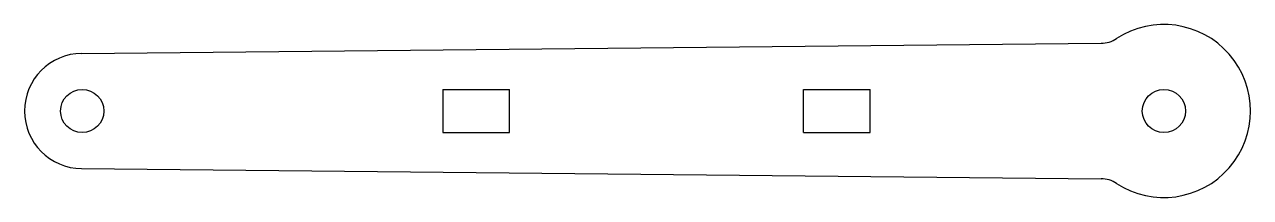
# Model space of a CAD drawing. Extents: x -79 to 6, y -6 to 6.
import ezdxf

# ---------------------------------------------------------------- set-up
doc = ezdxf.new("R2010")
doc.units = 0
doc.layers.get('0').update_dxf_attribs({"linetype": 'CONTINUOUS'})

msp = doc.modelspace()

# ---------------------------------------------------------------- linework, layer by layer
at = {"color": 7, "linetype": 'CONTINUOUS'}
for p, q in [((-75.039, 4), (-4.357, 4.697)), ((-50, 1.5), (-45.365, 1.5)), ((-50, 1.5), (-50, -1.5)), ((-45.365, -1.5), (-45.365, 1.5)), ((-25, 1.5), (-20.365, 1.5)), ((-25, -1.5), (-25, 1.5)), ((-20.365, -1.5), (-20.365, 1.5)), ((-50, -1.5), (-45.365, -1.5)), ((-25, -1.5), (-20.365, -1.5)), ((-75.039, -4), (-4.357, -4.697))]:
    msp.add_line(p, q, dxfattribs=at)
for centre in [(-75, 0), (0, 0)]:
    msp.add_circle(centre, 1.5, dxfattribs=at)
for centre, radius, start, end in [((0, 0), 6, 236.83436, 123.16564), ((-4.376, 6.697), 2, 270.565, 303.16564), ((-75, 0), 4, 90.565, 269.435), ((-4.376, -6.697), 2, 56.83436, 89.435)]:
    msp.add_arc(centre, radius, start, end, dxfattribs=at)

doc.saveas('drawing.dxf')
